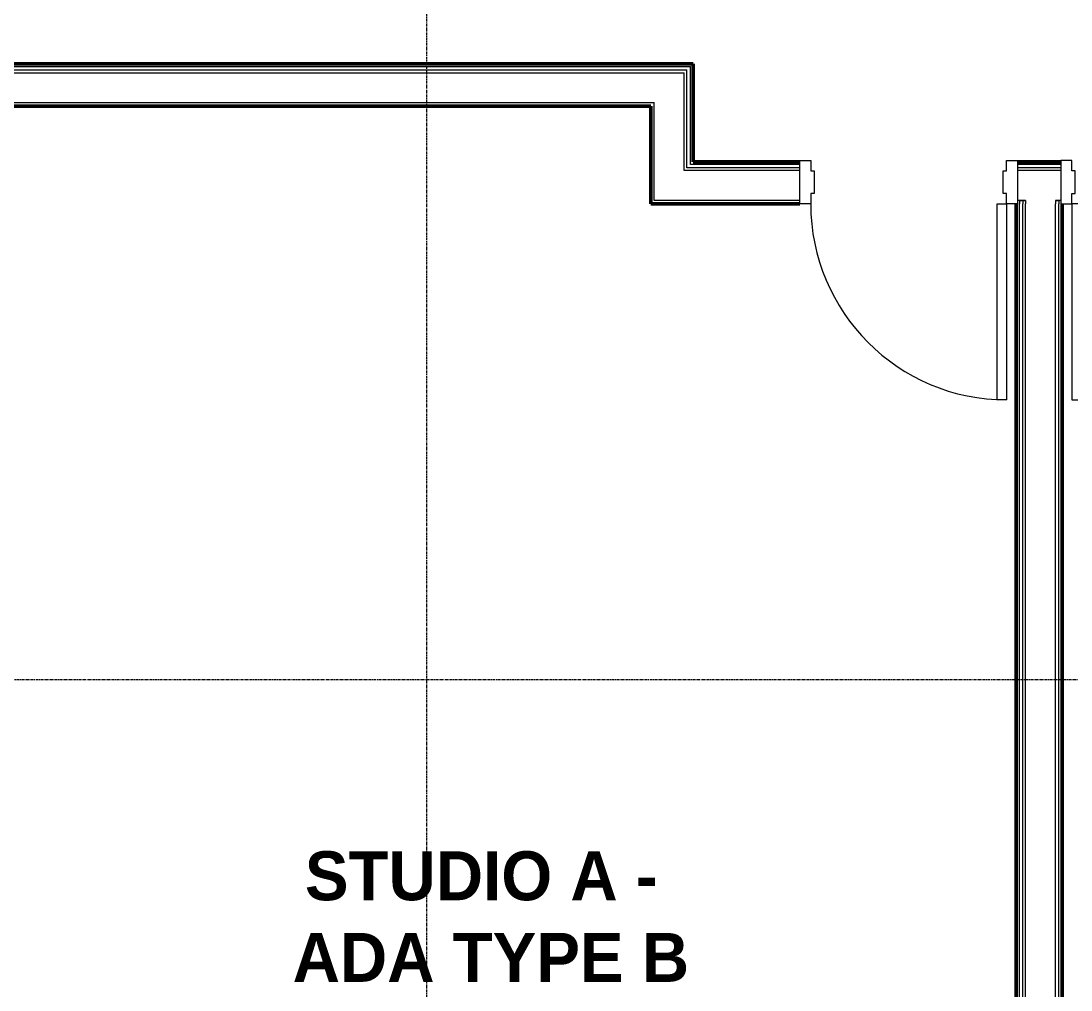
# Model space of a CAD drawing. Header units: inches. Extents: x -4235 to -464, y 9706 to 12463.
# Drawn here: x -2901.9 to -2708.9, y 11478.2 to 11656.2 of the extents above; entities that cross this region are included whole.
import ezdxf

# ---------------------------------------------------------------- set-up
doc = ezdxf.new("R2010")
doc.units = ezdxf.units.IN
doc.header["$MEASUREMENT"] = 0
doc.linetypes.add('Grid Line 1_2_', pattern=[0.875, 0.5, -0.125, 0.125, -0.125])
for name, color, linetype, lineweight in [('0-1', 7, 'Continuous', 5), ('0-3', 250, 'Continuous', 9), ('A-AREA-IDEN', 2, 'Continuous', 9), ('A-DOOR-1', 250, 'Continuous', 9), ('A-DOOR-2', 130, 'Continuous', 20), ('A-DOOR-FRAM-1', 130, 'Continuous', 20), ('A-WALL-3', 50, 'Continuous', 13), ('I-WALL-1', 7, 'Continuous', 50), ('S-GRID-1', 1, 'Grid Line 1_2_', 9)]:
    doc.layers.add(name, color=color, linetype=linetype, lineweight=lineweight)
doc.styles.add('Century Gothic_B', font='GOTHICB.TTF', dxfattribs={"height": 9})

# ---------------------------------------------------------------- blocks, each defined once
blk = doc.blocks.new('HOLLOW METAL - UNIT DOOR-2191978-BACKGROUND - 1ST FLOOR')
at = {"layer": 'A-DOOR-1'}
blk.add_arc((18, 4.125), 36, 90, 180, dxfattribs=at)
at = {"layer": 'A-DOOR-2'}
for p, q in [((18, 40.125), (16.25, 40.125)), ((16.25, 40.125), (16.25, 4.125)), ((18, 4.125), (18, 40.125)), ((16.25, 4.125), (18, 4.125))]:
    blk.add_line(p, q, dxfattribs=at)
at = {"layer": 'A-DOOR-FRAM-1'}
for p, q in [((-18, 4.125), (-20, 4.125)), ((-20, 4.125), (-20, -3.875)), ((-18, 2.1875), (-18, 4.125)), ((18, 4.125), (18, 2.1875)), ((20, 4.125), (18, 4.125)), ((20, -3.875), (20, 4.125)), ((-17.375, 2.1875), (-18, 2.1875)), ((-17.375, -1.9375), (-17.375, 2.1875)), ((18, 2.1875), (17.375, 2.1875)), ((17.375, 2.1875), (17.375, -1.9375)), ((-18, -3.875), (-18, -1.9375)), ((-18, -1.9375), (-17.375, -1.9375)), ((17.375, -1.9375), (18, -1.9375)), ((18, -1.9375), (18, -3.875)), ((-20, -3.875), (-18, -3.875)), ((18, -3.875), (20, -3.875))]:
    blk.add_line(p, q, dxfattribs=at)
blk = doc.blocks.new('HOLLOW METAL - UNIT DOOR-2191977-BACKGROUND - 1ST FLOOR')
at = {"layer": 'A-DOOR-1'}
blk.add_arc((18, -4.125), 36, 180, 270, dxfattribs=at)
at = {"layer": 'A-DOOR-2'}
for p, q in [((16.25, -4.125), (18, -4.125)), ((16.25, -40.125), (16.25, -4.125)), ((18, -4.125), (18, -40.125)), ((18, -40.125), (16.25, -40.125))]:
    blk.add_line(p, q, dxfattribs=at)
at = {"layer": 'A-DOOR-FRAM-1'}
for p, q in [((-20, 3.875), (-18, 3.875)), ((-20, -4.125), (-20, 3.875)), ((-18, 3.875), (-18, 1.9375)), ((18, 3.875), (20, 3.875)), ((18, 1.9375), (18, 3.875)), ((20, 3.875), (20, -4.125)), ((-18, 1.9375), (-17.375, 1.9375)), ((-17.375, 1.9375), (-17.375, -2.1875)), ((17.375, 1.9375), (18, 1.9375)), ((17.375, -2.1875), (17.375, 1.9375)), ((-18, -2.1875), (-18, -4.125)), ((-17.375, -2.1875), (-18, -2.1875)), ((18, -2.1875), (17.375, -2.1875)), ((18, -4.125), (18, -2.1875)), ((-18, -4.125), (-20, -4.125)), ((20, -4.125), (18, -4.125))]:
    blk.add_line(p, q, dxfattribs=at)
blk = doc.blocks.new('CTR - 1st Phase - Common Walls_rvt-1-BACKGROUND - 1ST FLOOR')
at = {"layer": 'A-WALL-3'}
for p, q in [((-2912.07, 11647.86), (-2786.1, 11647.86)), ((-2912.07, 11647.24), (-2786.1, 11647.24)), ((-2786.1, 11647.86), (-2779.47, 11647.86)), ((-2786.1, 11647.24), (-2779.97, 11647.24)), ((-2779.97, 11647.24), (-2779.47, 11647.24)), ((-2779.47, 11647.86), (-2778.85, 11647.86)), ((-2779.47, 11630.36), (-2779.47, 11647.24)), ((-2778.85, 11630.36), (-2778.85, 11647.86)), ((-2912.07, 11646.74), (-2786.1, 11646.74)), ((-2786.1, 11646.74), (-2785.47, 11646.74)), ((-2785.47, 11646.74), (-2779.97, 11646.74)), ((-2779.97, 11630.36), (-2779.97, 11646.74)), ((-2912.07, 11641.24), (-2786.1, 11641.24)), ((-2786.1, 11641.24), (-2785.47, 11641.24)), ((-2785.47, 11630.36), (-2785.47, 11641.24)), ((-2785.47, 11628.74), (-2785.47, 11630.36)), ((-2779.97, 11629.24), (-2779.97, 11630.36)), ((-2779.47, 11629.86), (-2779.47, 11630.36)), ((-2779.47, 11629.24), (-2779.47, 11629.86)), ((-2778.85, 11629.86), (-2778.85, 11630.36)), ((-2758.72, 11629.86), (-2778.85, 11629.86)), ((-2710.72, 11629.86), (-2718.72, 11629.86)), ((-2785.47, 11623.24), (-2785.47, 11628.74)), ((-2779.97, 11628.74), (-2779.97, 11629.24)), ((-2758.72, 11628.74), (-2779.97, 11628.74)), ((-2758.72, 11629.24), (-2779.47, 11629.24)), ((-2710.72, 11629.24), (-2718.72, 11629.24)), ((-2710.72, 11628.74), (-2718.72, 11628.74)), ((-2758.72, 11623.24), (-2785.47, 11623.24)), ((-2718.35, 11623.24), (-2718.72, 11623.24)), ((-2718.35, 11623.24), (-2717.72, 11623.24)), ((-2718.35, 11623.24), (-2718.35, 11622.61)), ((-2717.72, 11623.24), (-2718.35, 11623.24)), ((-2718.35, 11285.29), (-2718.35, 11622.61)), ((-2717.72, 11623.24), (-2717.22, 11623.24)), ((-2717.72, 11623.24), (-2717.72, 11622.61)), ((-2717.22, 11623.24), (-2717.72, 11623.24)), ((-2717.72, 11285.29), (-2717.72, 11622.61)), ((-2717.22, 11623.24), (-2717.22, 11622.61)), ((-2717.22, 11285.29), (-2717.22, 11622.61)), ((-2711.72, 11623.24), (-2711.1, 11623.24)), ((-2711.72, 11623.24), (-2711.72, 11622.61)), ((-2711.1, 11623.24), (-2711.72, 11623.24)), ((-2711.72, 11285.29), (-2711.72, 11622.61)), ((-2711.1, 11623.24), (-2711.1, 11622.61)), ((-2710.72, 11623.24), (-2711.1, 11623.24)), ((-2711.1, 11285.29), (-2711.1, 11622.61))]:
    blk.add_line(p, q, dxfattribs=at)
at = {"layer": 'I-WALL-1'}
for p, q in [((-2786.1, 11648.36), (-2912.07, 11648.36)), ((-2778.85, 11648.36), (-2786.1, 11648.36)), ((-2778.35, 11648.36), (-2778.85, 11648.36)), ((-2778.35, 11630.36), (-2778.35, 11648.36)), ((-2912.07, 11640.61), (-2786.1, 11640.61)), ((-2786.1, 11640.61), (-2786.1, 11630.36)), ((-2786.1, 11630.36), (-2786.1, 11623.24)), ((-2758.72, 11630.36), (-2778.35, 11630.36)), ((-2710.72, 11630.36), (-2718.72, 11630.36)), ((-2786.1, 11623.24), (-2786.1, 11622.61)), ((-2786.1, 11622.61), (-2758.72, 11622.61)), ((-2718.97, 11622.61), (-2718.97, 11285.29)), ((-2710.47, 11285.29), (-2710.47, 11622.61))]:
    blk.add_line(p, q, dxfattribs=at)
at = {"layer": '0-3'}
blk.add_blockref('HOLLOW METAL - UNIT DOOR-2191977-BACKGROUND - 1ST FLOOR', (-2738.72, 11626.74), dxfattribs=at)
at = {"layer": '0-3', "rotation": 180}
blk.add_blockref('HOLLOW METAL - UNIT DOOR-2191978-BACKGROUND - 1ST FLOOR', (-2690.72, 11626.74), dxfattribs=at)

msp = doc.modelspace()

# ---------------------------------------------------------------- linework, layer by layer
at = {"layer": 'S-GRID-1'}
for p, q in [((-2827.32, 9836.18), (-2827.32, 12413.74)), ((-464.45, 11535.19), (-4185.7, 11535.19))]:
    msp.add_line(p, q, dxfattribs=at)

# ---------------------------------------------------------------- block references
at = {"layer": '0-1'}
msp.add_blockref('CTR - 1st Phase - Common Walls_rvt-1-BACKGROUND - 1ST FLOOR', (0, 0), dxfattribs=at)

# ---------------------------------------------------------------- texts
at = {"layer": 'A-AREA-IDEN', "char_height": 9, "attachment_point": 1, "style": 'Century Gothic_B'}
for s, insert, width in [('STUDIO A -', (-2849.71, 11503.65), 79.083), ('ADA TYPE B', (-2851.96, 11488.65), 84.537)]:
    msp.add_mtext(s, dxfattribs=dict(at, insert=insert, width=width))

doc.saveas('drawing.dxf')
